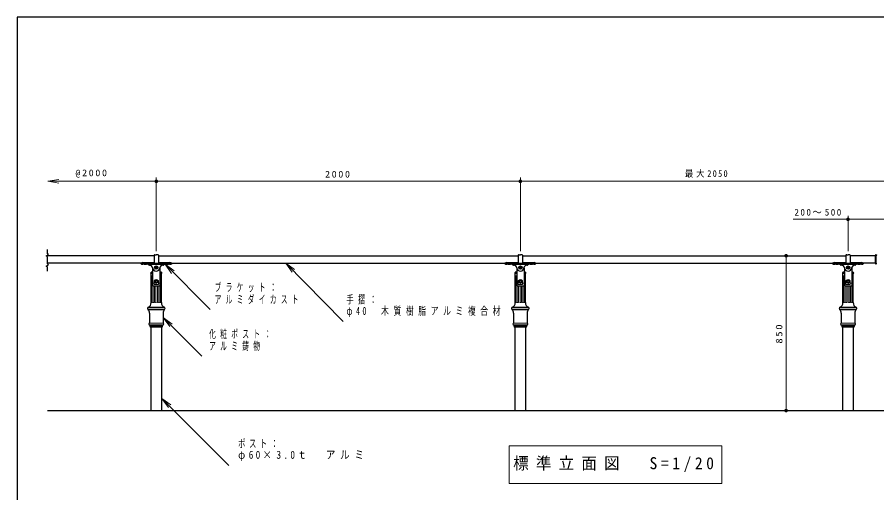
# Model space of a CAD drawing. Units: millimetres on the paper, scale 1:20. Extents: x -365 to 0, y 0 to 257.
# Drawn here: x -365 to -128.9, y 126.5 to 257 of the extents above; entities that cross this region are included whole.
import ezdxf

# ---------------------------------------------------------------- set-up
doc = ezdxf.new("R2010")
doc.units = ezdxf.units.MM
doc.layers.add('1_20', color=3, linetype='Continuous', lineweight=25)
doc.layers.add('NAKAMURA図枠', color=7, linetype='Continuous', lineweight=13)
doc.styles.add('ＭＳ ゴシック', font='')
doc.styles.get('ＭＳ ゴシック').set_extended_font_data('MS Gothic')

# ---------------------------------------------------------------- blocks, each defined once
blk = doc.blocks.new('filled_dot')
at = {"color": 0, "linetype": 'Continuous', "lineweight": -2, "const_width": 1.25}
blk.add_lwpolyline([(-0.625, 0, 1), (0.625, 0, 1)], format="xyb", close=True, dxfattribs=at)
blk = doc.blocks.new('open_arrow')
at = {"color": 0, "linetype": 'Continuous', "lineweight": -2}
blk.add_lwpolyline([(7.5, 1.25), (0, 0), (7.5, -1.25)], dxfattribs=at)

msp = doc.modelspace()

# ---------------------------------------------------------------- linework, layer by layer
at = {"layer": '1_20', "color": 7, "lineweight": 13}
for p, q in [((-326.796, 192.787), (-326.796, 212.964)), ((-226.796, 192.787), (-226.796, 212.964)), ((-226.796, 202.525), (-226.796, 212.964)), ((-356.593, 211.964), (-326.796, 211.964)), ((-326.796, 211.964), (-226.796, 211.964)), ((-229.796, 211.964), (-121.296, 211.964)), ((-151.831, 201.525), (-121.296, 201.525)), ((-136.796, 192.787), (-136.796, 202.525)), ((-153.805, 149.025), (-153.805, 191.525)), ((-324.359, 189.172), (-311.977, 176.79)), ((-291.252, 189.497), (-275.437, 173.439)), ((-327.796, 186.975), (-328.192, 186.975)), ((-327.796, 186.925), (-328.192, 186.925)), ((-325.401, 186.975), (-325.796, 186.975)), ((-325.401, 186.925), (-325.796, 186.925)), ((-227.796, 186.975), (-228.192, 186.975)), ((-227.796, 186.925), (-228.192, 186.925)), ((-225.401, 186.975), (-225.796, 186.975)), ((-225.401, 186.925), (-225.796, 186.925)), ((-137.796, 186.975), (-138.192, 186.975)), ((-137.796, 186.925), (-138.192, 186.925)), ((-135.401, 186.975), (-135.796, 186.975)), ((-135.401, 186.925), (-135.796, 186.925)), ((-328.003, 178.675), (-328.003, 185.975)), ((-327.855, 185.975), (-328.003, 185.975)), ((-327.371, 184.62), (-327.077, 184.91)), ((-327.371, 184.62), (-327.371, 183.617)), ((-326.221, 184.62), (-326.516, 184.91)), ((-326.221, 184.62), (-326.221, 183.617)), ((-325.738, 185.975), (-325.738, 178.675)), ((-325.738, 185.975), (-325.59, 185.975)), ((-228.003, 178.675), (-228.003, 185.975)), ((-227.855, 185.975), (-228.003, 185.975)), ((-227.371, 184.62), (-227.077, 184.91)), ((-227.371, 184.62), (-227.371, 183.617)), ((-226.221, 184.62), (-226.516, 184.91)), ((-226.221, 184.62), (-226.221, 183.617)), ((-225.738, 185.975), (-225.738, 178.675)), ((-225.738, 185.975), (-225.59, 185.975)), ((-138.003, 178.675), (-138.003, 185.975)), ((-137.855, 185.975), (-138.003, 185.975)), ((-137.371, 184.62), (-137.077, 184.91)), ((-137.371, 184.62), (-137.371, 183.617)), ((-136.221, 184.62), (-136.516, 184.91)), ((-136.221, 184.62), (-136.221, 183.617)), ((-135.738, 185.975), (-135.738, 178.675)), ((-135.738, 185.975), (-135.59, 185.975)), ((-327.796, 184.004), (-327.371, 184.004)), ((-327.679, 183.275), (-327.679, 178.675)), ((-327.371, 183.617), (-326.221, 183.617)), ((-327.302, 178.675), (-327.302, 183.275)), ((-326.896, 183.275), (-326.896, 178.675)), ((-326.486, 178.675), (-326.486, 183.275)), ((-326.221, 184.004), (-325.796, 184.004)), ((-326.092, 178.675), (-326.092, 183.275)), ((-227.796, 184.004), (-227.371, 184.004)), ((-227.679, 183.275), (-227.679, 178.675)), ((-227.371, 183.617), (-226.221, 183.617)), ((-227.302, 178.675), (-227.302, 183.275)), ((-226.896, 183.275), (-226.896, 178.675)), ((-226.486, 178.675), (-226.486, 183.275)), ((-226.221, 184.004), (-225.796, 184.004)), ((-226.092, 178.675), (-226.092, 183.275)), ((-137.796, 184.004), (-137.371, 184.004)), ((-137.679, 183.275), (-137.679, 178.675)), ((-137.371, 183.617), (-136.221, 183.617)), ((-137.302, 178.675), (-137.302, 183.275)), ((-136.896, 183.275), (-136.896, 178.675)), ((-136.486, 178.675), (-136.486, 183.275)), ((-136.221, 184.004), (-135.796, 184.004)), ((-136.092, 178.675), (-136.092, 183.275)), ((-329.046, 177.375), (-324.546, 177.375)), ((-324.546, 177.275), (-329.046, 177.275)), ((-328.003, 178.675), (-328.003, 178.844)), ((-328.003, 178.675), (-327.855, 178.675)), ((-327.679, 178.675), (-327.501, 178.675)), ((-327.302, 178.675), (-327.107, 178.675)), ((-326.896, 178.675), (-326.696, 178.675)), ((-326.486, 178.675), (-326.291, 178.675)), ((-326.092, 178.675), (-325.914, 178.675)), ((-325.59, 178.675), (-325.738, 178.675)), ((-229.046, 177.375), (-224.546, 177.375)), ((-224.546, 177.275), (-229.046, 177.275)), ((-228.003, 178.675), (-228.003, 178.844)), ((-228.003, 178.675), (-227.855, 178.675)), ((-227.679, 178.675), (-227.501, 178.675)), ((-227.302, 178.675), (-227.107, 178.675)), ((-226.896, 178.675), (-226.696, 178.675)), ((-226.486, 178.675), (-226.291, 178.675)), ((-226.092, 178.675), (-225.914, 178.675)), ((-225.59, 178.675), (-225.738, 178.675)), ((-139.046, 177.375), (-134.546, 177.375)), ((-134.546, 177.275), (-139.046, 177.275)), ((-138.003, 178.675), (-138.003, 178.844)), ((-138.003, 178.675), (-137.855, 178.675)), ((-137.679, 178.675), (-137.501, 178.675)), ((-137.302, 178.675), (-137.107, 178.675)), ((-136.896, 178.675), (-136.696, 178.675)), ((-136.486, 178.675), (-136.291, 178.675)), ((-136.092, 178.675), (-135.914, 178.675)), ((-135.59, 178.675), (-135.738, 178.675)), ((-324.546, 176.875), (-329.046, 176.875)), ((-324.546, 176.725), (-329.046, 176.725)), ((-224.546, 176.875), (-229.046, 176.875)), ((-224.546, 176.725), (-229.046, 176.725)), ((-134.546, 176.875), (-139.046, 176.875)), ((-134.546, 176.725), (-139.046, 176.725)), ((-324.921, 172.975), (-328.671, 172.975)), ((-324.921, 172.575), (-328.671, 172.575)), ((-328.671, 172.475), (-324.921, 172.475)), ((-324.871, 174.556), (-314.287, 163.972)), ((-224.921, 172.975), (-228.671, 172.975)), ((-224.921, 172.575), (-228.671, 172.575)), ((-228.671, 172.475), (-224.921, 172.475)), ((-134.921, 172.975), (-138.671, 172.975)), ((-134.921, 172.575), (-138.671, 172.575)), ((-138.671, 172.475), (-134.921, 172.475)), ((-328.446, 172.175), (-325.146, 172.175)), ((-228.446, 172.175), (-225.146, 172.175)), ((-138.446, 172.175), (-135.146, 172.175)), ((-325.246, 152.367), (-306.828, 133.949)), ((-229.911, 139.331), (-229.911, 129.031)), ((-171.491, 139.331), (-229.911, 139.331)), ((-171.491, 129.031), (-171.491, 139.331)), ((-229.911, 129.031), (-171.491, 129.031))]:
    msp.add_line(p, q, dxfattribs=at)
at = {"layer": '1_20'}
for p, q in [((-327.421, 191.525), (-356.716, 191.525)), ((-327.421, 191.687), (-327.421, 189.51)), ((-327.171, 191.777), (-326.796, 191.787)), ((-326.421, 191.777), (-326.796, 191.787)), ((-326.171, 191.687), (-326.171, 189.51)), ((-326.171, 191.525), (-227.421, 191.525)), ((-227.421, 191.687), (-227.421, 189.51)), ((-227.171, 191.777), (-226.796, 191.787)), ((-226.421, 191.777), (-226.796, 191.787)), ((-226.171, 191.687), (-226.171, 189.51)), ((-226.171, 191.525), (-137.421, 191.525)), ((-137.421, 191.687), (-137.421, 189.51)), ((-137.171, 191.777), (-136.796, 191.787)), ((-136.421, 191.777), (-136.796, 191.787)), ((-136.171, 191.687), (-136.171, 189.51)), ((-129.296, 191.525), (-136.171, 191.525)), ((-129.296, 189.375), (-129.296, 191.675)), ((-129.046, 191.775), (-129.196, 191.775)), ((-129.046, 189.275), (-129.046, 191.775)), ((-331.02, 189.525), (-356.716, 189.525)), ((-331.046, 189.412), (-331.046, 189.504)), ((-330.557, 189.628), (-327.454, 189.628)), ((-330.546, 189.441), (-326.796, 189.441)), ((-330.546, 189.2), (-330.465, 189.2)), ((-330.128, 189.2), (-329.465, 189.2)), ((-329.128, 189.2), (-324.465, 189.2)), ((-328.921, 189.137), (-328.872, 189.012)), ((-328.779, 188.95), (-328.661, 188.95)), ((-327.429, 189.603), (-327.429, 189.517)), ((-327.421, 189.51), (-327.406, 189.51)), ((-327.171, 189.444), (-326.421, 189.444)), ((-326.796, 189.441), (-323.046, 189.441)), ((-326.187, 189.51), (-326.171, 189.51)), ((-326.164, 189.603), (-326.164, 189.517)), ((-326.139, 189.628), (-323.046, 189.628)), ((-324.814, 188.95), (-324.932, 188.95)), ((-324.672, 189.137), (-324.721, 189.012)), ((-324.128, 189.2), (-323.465, 189.2)), ((-323.128, 189.2), (-323.046, 189.2)), ((-322.573, 189.525), (-231.02, 189.525)), ((-322.546, 189.412), (-322.546, 189.504)), ((-231.046, 189.412), (-231.046, 189.504)), ((-230.557, 189.628), (-227.454, 189.628)), ((-230.546, 189.441), (-226.796, 189.441)), ((-230.546, 189.2), (-230.465, 189.2)), ((-230.128, 189.2), (-229.465, 189.2)), ((-229.128, 189.2), (-224.465, 189.2)), ((-228.921, 189.137), (-228.872, 189.012)), ((-228.779, 188.95), (-228.661, 188.95)), ((-227.429, 189.603), (-227.429, 189.517)), ((-227.421, 189.51), (-227.406, 189.51)), ((-227.171, 189.444), (-226.421, 189.444)), ((-226.796, 189.441), (-223.046, 189.441)), ((-226.187, 189.51), (-226.171, 189.51)), ((-226.164, 189.603), (-226.164, 189.517)), ((-226.139, 189.628), (-223.046, 189.628)), ((-224.814, 188.95), (-224.932, 188.95)), ((-224.672, 189.137), (-224.721, 189.012)), ((-224.128, 189.2), (-223.465, 189.2)), ((-223.128, 189.2), (-223.046, 189.2)), ((-222.573, 189.525), (-141.02, 189.525)), ((-222.546, 189.412), (-222.546, 189.504)), ((-141.046, 189.412), (-141.046, 189.504)), ((-140.557, 189.628), (-137.454, 189.628)), ((-140.546, 189.441), (-136.796, 189.441)), ((-140.546, 189.2), (-140.465, 189.2)), ((-140.128, 189.2), (-139.465, 189.2)), ((-139.128, 189.2), (-134.465, 189.2)), ((-138.921, 189.137), (-138.872, 189.012)), ((-138.779, 188.95), (-138.661, 188.95)), ((-137.429, 189.603), (-137.429, 189.517)), ((-137.421, 189.51), (-137.406, 189.51)), ((-137.171, 189.444), (-136.421, 189.444)), ((-136.796, 189.441), (-133.046, 189.441)), ((-136.187, 189.51), (-136.171, 189.51)), ((-136.164, 189.603), (-136.164, 189.517)), ((-136.139, 189.628), (-133.046, 189.628)), ((-134.814, 188.95), (-134.932, 188.95)), ((-134.672, 189.137), (-134.721, 189.012)), ((-134.128, 189.2), (-133.465, 189.2)), ((-133.128, 189.2), (-133.046, 189.2)), ((-129.296, 189.525), (-132.573, 189.525)), ((-132.546, 189.412), (-132.546, 189.504)), ((-129.046, 189.275), (-129.196, 189.275)), ((-328.192, 186.975), (-328.192, 186.925)), ((-328.192, 178.675), (-328.192, 186.625)), ((-327.796, 186.625), (-328.192, 186.625)), ((-327.796, 188.104), (-327.796, 183.375)), ((-326.796, 188.419), (-326.921, 188.347)), ((-326.921, 188.202), (-326.921, 188.347)), ((-326.796, 188.13), (-326.921, 188.202)), ((-326.671, 188.347), (-326.796, 188.419)), ((-326.671, 188.202), (-326.796, 188.13)), ((-326.671, 188.202), (-326.671, 188.347)), ((-325.796, 188.104), (-325.796, 183.375)), ((-325.401, 186.625), (-325.796, 186.625)), ((-325.401, 186.975), (-325.401, 186.925)), ((-325.401, 178.675), (-325.401, 186.625)), ((-228.192, 186.975), (-228.192, 186.925)), ((-228.192, 178.675), (-228.192, 186.625)), ((-227.796, 186.625), (-228.192, 186.625)), ((-227.796, 188.104), (-227.796, 183.375)), ((-226.796, 188.419), (-226.921, 188.347)), ((-226.921, 188.202), (-226.921, 188.347)), ((-226.796, 188.13), (-226.921, 188.202)), ((-226.671, 188.347), (-226.796, 188.419)), ((-226.671, 188.202), (-226.796, 188.13)), ((-226.671, 188.202), (-226.671, 188.347)), ((-225.796, 188.104), (-225.796, 183.375)), ((-225.401, 186.625), (-225.796, 186.625)), ((-225.401, 186.975), (-225.401, 186.925)), ((-225.401, 178.675), (-225.401, 186.625)), ((-138.192, 186.975), (-138.192, 186.925)), ((-138.192, 178.675), (-138.192, 186.625)), ((-137.796, 186.625), (-138.192, 186.625)), ((-137.796, 188.104), (-137.796, 183.375)), ((-136.796, 188.419), (-136.921, 188.347)), ((-136.921, 188.202), (-136.921, 188.347)), ((-136.796, 188.13), (-136.921, 188.202)), ((-136.671, 188.347), (-136.796, 188.419)), ((-136.671, 188.202), (-136.796, 188.13)), ((-136.671, 188.202), (-136.671, 188.347)), ((-135.796, 188.104), (-135.796, 183.375)), ((-135.401, 186.625), (-135.796, 186.625)), ((-135.401, 186.975), (-135.401, 186.925)), ((-135.401, 178.675), (-135.401, 186.625)), ((-326.984, 184.7), (-327.172, 184.375)), ((-327.172, 184.375), (-326.984, 184.05)), ((-326.609, 184.7), (-326.984, 184.7)), ((-326.421, 184.375), (-326.609, 184.7)), ((-326.609, 184.05), (-326.421, 184.375)), ((-226.984, 184.7), (-227.172, 184.375)), ((-227.172, 184.375), (-226.984, 184.05)), ((-226.609, 184.7), (-226.984, 184.7)), ((-226.421, 184.375), (-226.609, 184.7)), ((-226.609, 184.05), (-226.421, 184.375)), ((-136.984, 184.7), (-137.172, 184.375)), ((-137.172, 184.375), (-136.984, 184.05)), ((-136.609, 184.7), (-136.984, 184.7)), ((-136.421, 184.375), (-136.609, 184.7)), ((-136.609, 184.05), (-136.421, 184.375)), ((-327.696, 183.275), (-325.896, 183.275)), ((-326.984, 184.05), (-326.609, 184.05)), ((-227.696, 183.275), (-225.896, 183.275)), ((-226.984, 184.05), (-226.609, 184.05)), ((-137.696, 183.275), (-135.896, 183.275)), ((-136.984, 184.05), (-136.609, 184.05)), ((-329.046, 177.275), (-329.046, 177.375)), ((-324.546, 177.275), (-324.546, 177.375)), ((-229.046, 177.275), (-229.046, 177.375)), ((-224.546, 177.275), (-224.546, 177.375)), ((-139.046, 177.275), (-139.046, 177.375)), ((-134.546, 177.275), (-134.546, 177.375)), ((-329.046, 176.725), (-329.046, 176.875)), ((-328.671, 175.802), (-328.671, 172.975)), ((-324.921, 175.802), (-324.921, 172.975)), ((-324.546, 176.725), (-324.546, 176.875)), ((-229.046, 176.725), (-229.046, 176.875)), ((-228.671, 175.802), (-228.671, 172.975)), ((-224.921, 175.802), (-224.921, 172.975)), ((-224.546, 176.725), (-224.546, 176.875)), ((-139.046, 176.725), (-139.046, 176.875)), ((-138.671, 175.802), (-138.671, 172.975)), ((-134.921, 175.802), (-134.921, 172.975)), ((-134.546, 176.725), (-134.546, 176.875)), ((-328.671, 172.475), (-328.671, 172.575)), ((-324.921, 172.475), (-324.921, 172.575)), ((-228.671, 172.475), (-228.671, 172.575)), ((-224.921, 172.475), (-224.921, 172.575)), ((-138.671, 172.475), (-138.671, 172.575)), ((-134.921, 172.475), (-134.921, 172.575)), ((-328.446, 171.975), (-325.146, 171.975)), ((-328.296, 171.975), (-328.296, 149.025)), ((-325.296, 149.025), (-325.296, 171.975)), ((-228.446, 171.975), (-225.146, 171.975)), ((-228.296, 171.975), (-228.296, 149.025)), ((-225.296, 149.025), (-225.296, 171.975)), ((-138.446, 171.975), (-135.146, 171.975)), ((-138.296, 171.975), (-138.296, 149.025)), ((-135.296, 149.025), (-135.296, 171.975)), ((-356.716, 149.025), (-124.296, 149.025))]:
    msp.add_line(p, q, dxfattribs=at)
msp.add_lwpolyline([(-356.716, 187.326), (-356.716, 188.464), (-357.062, 188.664), (-356.369, 189.064), (-356.716, 189.264), (-356.716, 191.264), (-357.062, 191.464), (-356.369, 191.864), (-356.716, 192.064), (-356.716, 193.203)], dxfattribs=at)
for centre, radius in [((-326.796, 188.275), 0.45), ((-226.796, 188.275), 0.45), ((-136.796, 188.275), 0.45), ((-326.796, 184.375), 0.312), ((-226.796, 184.375), 0.312), ((-136.796, 184.375), 0.312)]:
    msp.add_circle(centre, radius, dxfattribs=at)
at = {"layer": '1_20', "color": 7, "lineweight": 13}
for centre in [(-326.796, 184.375), (-226.796, 184.375), (-136.796, 184.375)]:
    msp.add_circle(centre, 0.425, dxfattribs=at)
at = {"layer": '1_20'}
for centre, radius, start, end in [((-327.063, 191.086), 0.7, 98.89234, 120.77855), ((-326.53, 191.086), 0.7, 59.22145, 81.10766), ((-227.063, 191.086), 0.7, 98.89234, 120.77855), ((-226.53, 191.086), 0.7, 59.22145, 81.10766), ((-137.063, 191.086), 0.7, 98.89234, 120.77855), ((-136.53, 191.086), 0.7, 59.22145, 81.10766), ((-129.196, 191.675), 0.1, 90, 180), ((-128.971, 191.775), 0.075, 180, 0), ((-330.533, 188.504), 1.124, 90.67803, 117.17591), ((-330.481, 184.074), 5.368, 90.69431, 96.04239), ((-330.544, 189.9), 0.7, 224.14072, 269.8083), ((-330.296, 187.683), 1.526, 83.66623, 96.33377), ((-329.296, 187.683), 1.526, 83.66623, 96.33377), ((-329.014, 189.1), 0.1, 21.80141, 90), ((-328.779, 189.05), 0.1, 201.80141, 270), ((-328.661, 188.075), 0.875, 6.1232, 90), ((-327.454, 189.603), 0.025, 0, 90), ((-327.421, 189.517), 0.0075, 180, 270), ((-327.158, 189.944), 0.5, 238.15077, 268.41352), ((-326.435, 189.944), 0.5, 271.58648, 301.84923), ((-326.171, 189.517), 0.0075, 270, 0), ((-326.139, 189.603), 0.025, 90, 180), ((-324.932, 188.075), 0.875, 90, 173.8768), ((-324.814, 189.05), 0.1, 270, 338.19859), ((-324.579, 189.1), 0.1, 90, 158.19859), ((-324.296, 187.683), 1.526, 83.66623, 96.33377), ((-323.296, 187.683), 1.526, 83.66623, 96.33377), ((-323.06, 188.504), 1.124, 62.82409, 89.32197), ((-323.049, 189.9), 0.7, 270.1917, 315.85928), ((-323.111, 184.074), 5.368, 83.95761, 89.30569), ((-230.533, 188.504), 1.124, 90.67803, 117.17591), ((-230.481, 184.074), 5.368, 90.69431, 96.04239), ((-230.544, 189.9), 0.7, 224.14072, 269.8083), ((-230.296, 187.683), 1.526, 83.66623, 96.33377), ((-229.296, 187.683), 1.526, 83.66623, 96.33377), ((-229.014, 189.1), 0.1, 21.80141, 90), ((-228.779, 189.05), 0.1, 201.80141, 270), ((-228.661, 188.075), 0.875, 6.1232, 90), ((-227.454, 189.603), 0.025, 0, 90), ((-227.421, 189.517), 0.0075, 180, 270), ((-227.158, 189.944), 0.5, 238.15077, 268.41352), ((-226.435, 189.944), 0.5, 271.58648, 301.84923), ((-226.171, 189.517), 0.0075, 270, 0), ((-226.139, 189.603), 0.025, 90, 180), ((-224.932, 188.075), 0.875, 90, 173.8768), ((-224.814, 189.05), 0.1, 270, 338.19859), ((-224.579, 189.1), 0.1, 90, 158.19859), ((-224.296, 187.683), 1.526, 83.66623, 96.33377), ((-223.296, 187.683), 1.526, 83.66623, 96.33377), ((-223.06, 188.504), 1.124, 62.82409, 89.32197), ((-223.049, 189.9), 0.7, 270.1917, 315.85928), ((-223.111, 184.074), 5.368, 83.95761, 89.30569), ((-140.533, 188.504), 1.124, 90.67803, 117.17591), ((-140.481, 184.074), 5.368, 90.69431, 96.04239), ((-140.544, 189.9), 0.7, 224.14072, 269.8083), ((-140.296, 187.683), 1.526, 83.66623, 96.33377), ((-139.296, 187.683), 1.526, 83.66623, 96.33377), ((-139.014, 189.1), 0.1, 21.80141, 90), ((-138.779, 189.05), 0.1, 201.80141, 270), ((-138.661, 188.075), 0.875, 6.1232, 90), ((-137.454, 189.603), 0.025, 0, 90), ((-137.421, 189.517), 0.0075, 180, 270), ((-137.158, 189.944), 0.5, 238.15077, 268.41352), ((-136.435, 189.944), 0.5, 271.58648, 301.84923), ((-136.171, 189.517), 0.0075, 270, 0), ((-136.139, 189.603), 0.025, 90, 180), ((-134.932, 188.075), 0.875, 90, 173.8768), ((-134.814, 189.05), 0.1, 270, 338.19859), ((-134.579, 189.1), 0.1, 90, 158.19859), ((-134.296, 187.683), 1.526, 83.66623, 96.33377), ((-133.296, 187.683), 1.526, 83.66623, 96.33377), ((-133.06, 188.504), 1.124, 62.82409, 89.32197), ((-133.049, 189.9), 0.7, 270.1917, 315.85928), ((-133.111, 184.074), 5.368, 83.95761, 89.30569), ((-129.196, 189.375), 0.1, 180, 270), ((-128.971, 189.275), 0.075, 0, 180), ((-328.192, 186.775), 0.15, 90, 270), ((-326.796, 180.557), 6.568, 98.75788, 102.26889), ((-326.796, 188.075), 1, 174.26083, 180), ((-326.796, 188.275), 1, 186.1232, 270), ((-326.796, 188.275), 1, 270, 353.8768), ((-326.796, 188.075), 1, 0, 5.73917), ((-326.796, 180.557), 6.568, 77.73111, 81.24212), ((-325.401, 186.775), 0.15, 270, 90), ((-228.192, 186.775), 0.15, 90, 270), ((-226.796, 180.557), 6.568, 98.75788, 102.26889), ((-226.796, 188.075), 1, 174.26083, 180), ((-226.796, 188.275), 1, 186.1232, 270), ((-226.796, 188.275), 1, 270, 353.8768), ((-226.796, 188.075), 1, 0, 5.73917), ((-226.796, 180.557), 6.568, 77.73111, 81.24212), ((-225.401, 186.775), 0.15, 270, 90), ((-138.192, 186.775), 0.15, 90, 270), ((-136.796, 180.557), 6.568, 98.75788, 102.26889), ((-136.796, 188.075), 1, 174.26083, 180), ((-136.796, 188.275), 1, 186.1232, 270), ((-136.796, 188.275), 1, 270, 353.8768), ((-136.796, 188.075), 1, 0, 5.73917), ((-136.796, 180.557), 6.568, 77.73111, 81.24212), ((-135.401, 186.775), 0.15, 270, 90), ((-327.696, 183.375), 0.1, 180, 270), ((-325.896, 183.375), 0.1, 270, 0), ((-227.696, 183.375), 0.1, 180, 270), ((-225.896, 183.375), 0.1, 270, 0), ((-137.696, 183.375), 0.1, 180, 270), ((-135.896, 183.375), 0.1, 270, 0), ((-329.046, 177.075), 0.2, 90, 270), ((-329.592, 178.664), 1.4, 292.93686, 0.43755), ((-324.001, 178.664), 1.4, 179.56245, 247.06314), ((-324.546, 177.075), 0.2, 270, 90), ((-229.046, 177.075), 0.2, 90, 270), ((-229.592, 178.664), 1.4, 292.93686, 0.43755), ((-224.001, 178.664), 1.4, 179.56245, 247.06314), ((-224.546, 177.075), 0.2, 270, 90), ((-139.046, 177.075), 0.2, 90, 270), ((-139.592, 178.664), 1.4, 292.93686, 0.43755), ((-134.001, 178.664), 1.4, 179.56245, 247.06314), ((-134.546, 177.075), 0.2, 270, 90), ((-330.071, 175.771), 1.4, 1.29396, 42.95511), ((-323.522, 175.771), 1.4, 137.04489, 178.70604), ((-230.071, 175.771), 1.4, 1.29396, 42.95511), ((-223.522, 175.771), 1.4, 137.04489, 178.70604), ((-140.071, 175.771), 1.4, 1.29396, 42.95511), ((-133.522, 175.771), 1.4, 137.04489, 178.70604), ((-328.671, 172.775), 0.2, 90, 270), ((-328.795, 172.147), 0.35, 4.47753, 69.26226), ((-324.797, 172.147), 0.35, 110.73774, 175.52247), ((-324.921, 172.775), 0.2, 270, 90), ((-228.671, 172.775), 0.2, 90, 270), ((-228.795, 172.147), 0.35, 4.47753, 69.26226), ((-224.797, 172.147), 0.35, 110.73774, 175.52247), ((-224.921, 172.775), 0.2, 270, 90), ((-138.671, 172.775), 0.2, 90, 270), ((-138.795, 172.147), 0.35, 4.47753, 69.26226), ((-134.797, 172.147), 0.35, 110.73774, 175.52247), ((-134.921, 172.775), 0.2, 270, 90), ((-328.446, 172.075), 0.1, 90, 270), ((-325.146, 172.075), 0.1, 270, 90), ((-228.446, 172.075), 0.1, 90, 270), ((-225.146, 172.075), 0.1, 270, 90), ((-138.446, 172.075), 0.1, 90, 270), ((-135.146, 172.075), 0.1, 270, 90)]:
    msp.add_arc(centre, radius, start, end, dxfattribs=at)
at = {"layer": '1_20', "color": 7, "lineweight": 13}
for centre in [(-326.796, 184.625), (-226.796, 184.625), (-136.796, 184.625)]:
    msp.add_arc(centre, 0.4, 45.46168, 134.53832, dxfattribs=at)
at = {"layer": 'NAKAMURA図枠', "color": 20, "lineweight": 25}
for p, q in [((-365, 257), (-365, 0)), ((0, 257), (-365, 257))]:
    msp.add_line(p, q, dxfattribs=at)

# ---------------------------------------------------------------- block references
at = {"layer": '1_20', "color": 7, "lineweight": 13, "xscale": 0.4, "yscale": 0.4}
for name, p in [('open_arrow', (-356.593, 211.964)), ('filled_dot', (-326.796, 211.964))]:
    msp.add_blockref(name, p, dxfattribs=at)
for name, p, rotation in [('filled_dot', (-326.796, 211.964), 180), ('filled_dot', (-226.796, 211.964), 180), ('filled_dot', (-226.796, 211.964), 180), ('filled_dot', (-136.796, 201.525), 180), ('filled_dot', (-153.805, 191.525), 270), ('open_arrow', (-324.359, 189.172), 315), ('open_arrow', (-291.252, 189.497), 314.6), ('open_arrow', (-324.871, 174.556), 315), ('open_arrow', (-325.246, 152.367), 315), ('filled_dot', (-153.805, 149.025), 90)]:
    msp.add_blockref(name, p, dxfattribs=dict(at, rotation=rotation))

# ---------------------------------------------------------------- texts
at = {"layer": '1_20', "color": 7, "style": 'ＭＳ ゴシック'}
for s, insert, char_height, attachment_point in [('\\T1.33;\\W1.1;@2000', (-344.441, 212.964), 1.833, 8), ('\\T1.33;\\W0.9;最大2050', (-175.546, 212.964), 1.833, 8), ('\\T1.33;\\W1.1;2000', (-276.796, 212.964), 1.833, 8), ('\\T1.32;200～500', (-144.889, 202.525), 1.833, 8), ('\\T1.64;\\W0.6;ブラケット：', (-310.763, 182.74), 2.199, 4), ('\\T1.64;\\W0.6;アルミダイカスト', (-310.763, 179.44), 2.199, 4), ('\\T1.58;\\W0.65;手摺：', (-274.572, 179.389), 2.199, 4), ('\\T1.58;\\W0.7;φ40\u3000木質樹脂アルミ複合材', (-274.572, 176.089), 2.199, 4), ('\\T1.64;\\W0.6;化粧ポスト：', (-312.268, 169.922), 2.199, 4), ('\\T1.64;\\W0.6;アルミ鋳物\u3000', (-312.268, 166.622), 2.199, 4), ('\\T1.5;\\W0.65;ポスト：', (-304.314, 139.899), 2.199, 4), ('\\T1.5;\\W0.85;φ60×3.0ｔ\u3000アルミ', (-304.314, 136.599), 2.199, 4), ('\\T1.46;\\W0.95;標準立面図\u3000S=1/20', (-200.701, 134.181), 3.299, 5)]:
    msp.add_mtext(s, dxfattribs=dict(at, insert=insert, char_height=char_height, attachment_point=attachment_point))
at = {"layer": '1_20', "color": 7, "insert": (-154.805, 170.275), "char_height": 1.833, "attachment_point": 8, "rotation": 90, "style": 'ＭＳ ゴシック'}
msp.add_mtext('\\T1.33;\\W1.15;850', dxfattribs=at)

doc.saveas('drawing.dxf')
